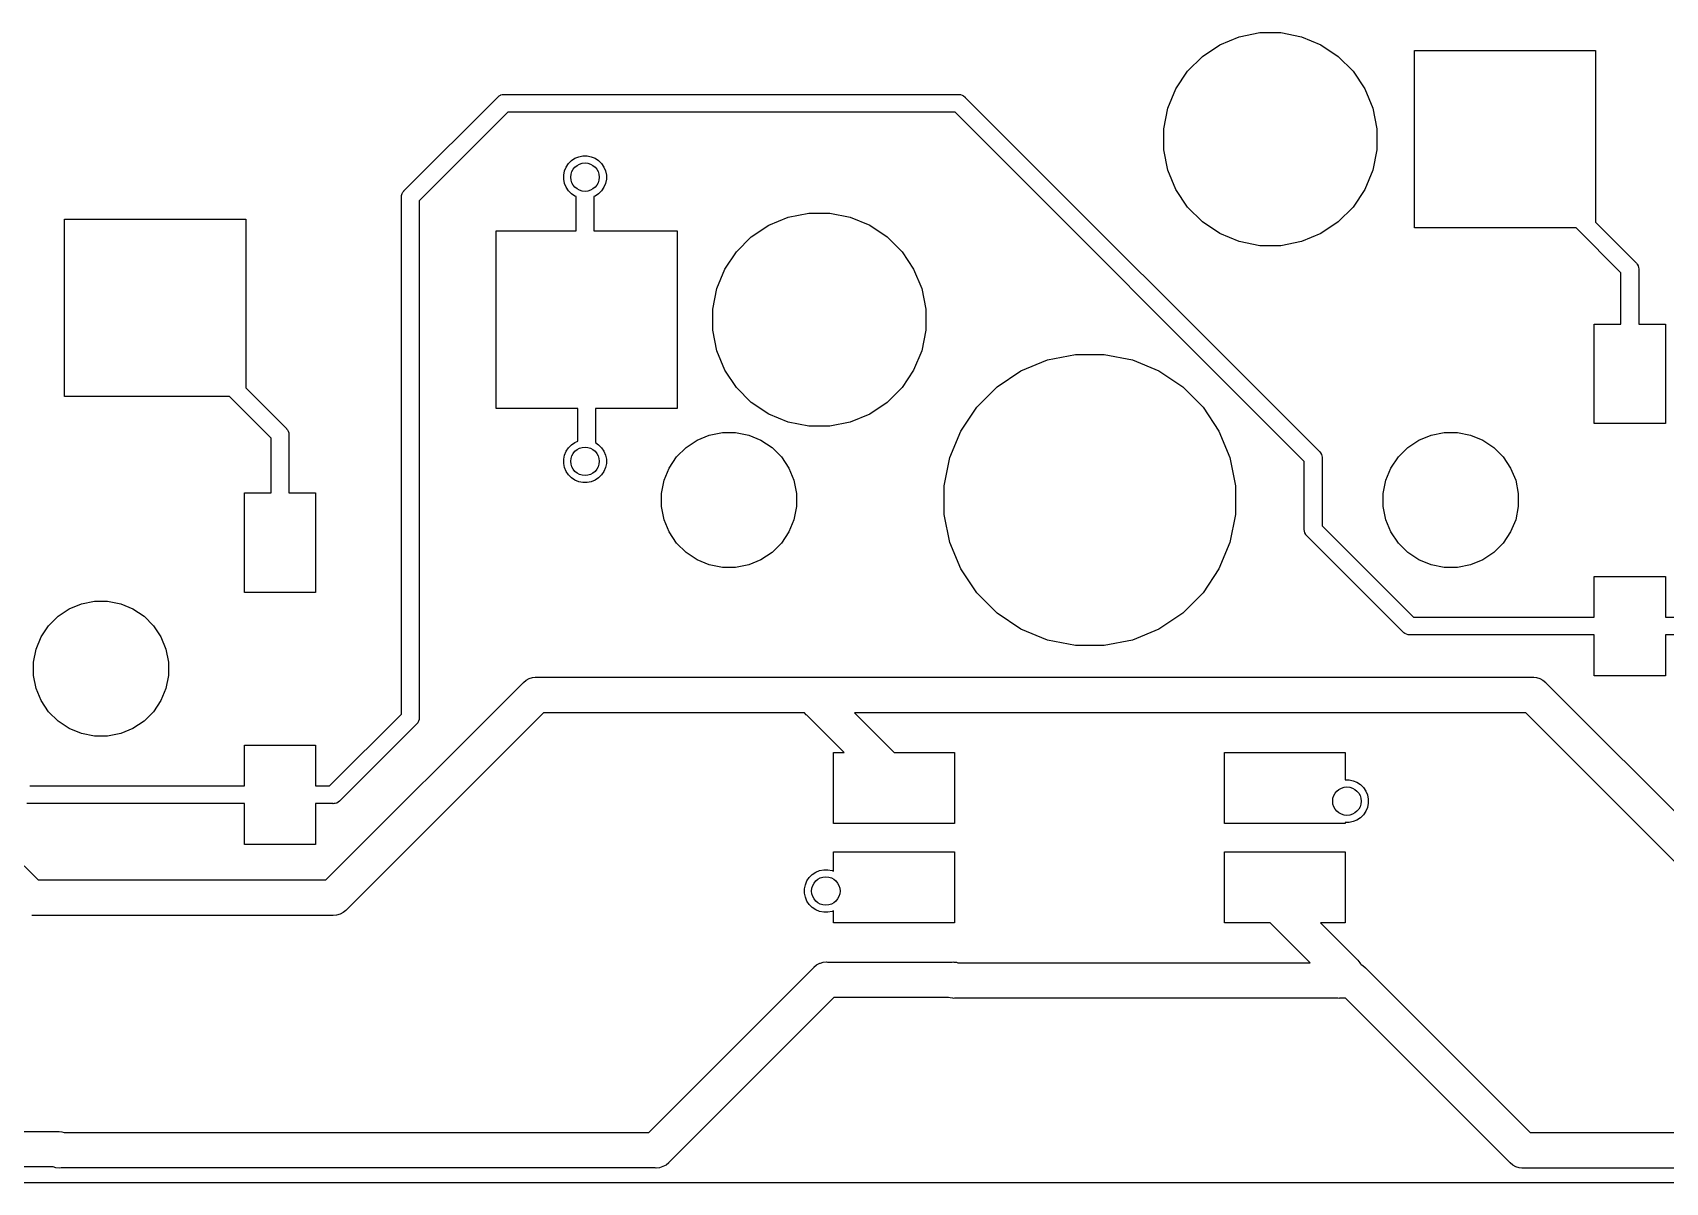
# Model space of a CAD drawing. Extents: x 0.5 to 11.2, y -4.1 to -0.9.
# Drawn here: x 8.06 to 8.965, y -2.254 to -1.617 of the extents above; entities that cross this region are included whole.
import ezdxf

# ---------------------------------------------------------------- set-up
doc = ezdxf.new("R2010")
doc.units = 0
doc.header["$MEASUREMENT"] = 0
doc.layers.add('BLACK', color=7, linetype='CONTINUOUS')

msp = doc.modelspace()

# ---------------------------------------------------------------- linework, layer by layer
at = {"layer": 'BLACK', "linetype": 'CONTINUOUS'}
for p, q in [((8.71827, -1.62365), (8.72901, -1.6192)), ((8.72901, -1.6192), (8.74042, -1.61693)), ((8.74042, -1.61693), (8.75206, -1.61693)), ((8.75206, -1.61693), (8.76347, -1.6192)), ((8.76347, -1.6192), (8.77421, -1.62365)), ((8.70859, -1.63011), (8.71827, -1.62365)), ((8.77421, -1.62365), (8.78389, -1.63011)), ((8.82604, -1.7252), (8.82604, -1.62677)), ((8.82604, -1.62677), (8.92644, -1.62677)), ((8.92644, -1.62677), (8.92644, -1.72206)), ((8.70037, -1.63834), (8.70859, -1.63011)), ((8.78389, -1.63011), (8.79211, -1.63834)), ((8.69391, -1.64801), (8.70037, -1.63834)), ((8.79211, -1.63834), (8.79857, -1.64801)), ((8.26628, -1.70442), (8.3179, -1.65279)), ((8.3179, -1.65279), (8.31806, -1.65261)), ((8.31806, -1.65261), (8.31825, -1.65245)), ((8.31825, -1.65245), (8.31881, -1.65199)), ((8.31881, -1.65199), (8.31966, -1.65153)), ((8.31966, -1.65153), (8.31981, -1.65149)), ((8.31981, -1.65149), (8.32059, -1.65125)), ((8.32059, -1.65125), (8.32131, -1.65118)), ((8.32131, -1.65118), (8.32156, -1.65116)), ((8.32131, -1.65118), (8.32131, -1.65118)), ((8.32156, -1.65116), (8.3218, -1.65118)), ((8.3218, -1.65118), (8.57328, -1.65118)), ((8.57328, -1.65118), (8.57352, -1.65116)), ((8.57352, -1.65116), (8.57376, -1.65118)), ((8.57376, -1.65118), (8.57377, -1.65118)), ((8.57377, -1.65118), (8.57449, -1.65125)), ((8.57449, -1.65125), (8.57542, -1.65153)), ((8.57542, -1.65153), (8.57627, -1.65199)), ((8.57627, -1.65199), (8.57702, -1.65261)), ((8.57702, -1.65261), (8.57717, -1.65279)), ((8.57717, -1.65279), (8.77329, -1.84891)), ((8.68945, -1.65876), (8.69391, -1.64801)), ((8.79857, -1.64801), (8.80303, -1.65876)), ((8.32359, -1.66102), (8.27451, -1.71011)), ((8.57149, -1.66102), (8.32359, -1.66102)), ((8.76506, -1.8546), (8.57149, -1.66102)), ((8.68719, -1.67017), (8.68945, -1.65876)), ((8.80303, -1.65876), (8.8053, -1.67017)), ((8.68719, -1.6818), (8.68719, -1.67017)), ((8.8053, -1.67017), (8.8053, -1.6818)), ((8.68945, -1.69321), (8.68719, -1.6818)), ((8.8053, -1.6818), (8.80303, -1.69321)), ((8.35508, -1.6936), (8.35597, -1.69145)), ((8.35597, -1.69145), (8.35726, -1.68952)), ((8.35726, -1.68952), (8.35891, -1.68787)), ((8.35891, -1.68787), (8.36084, -1.68658)), ((8.36084, -1.68658), (8.36299, -1.68569)), ((8.36299, -1.68569), (8.36527, -1.68524)), ((8.36527, -1.68524), (8.3676, -1.68524)), ((8.3676, -1.68524), (8.36988, -1.68569)), ((8.36988, -1.68569), (8.37203, -1.68658)), ((8.37203, -1.68658), (8.37397, -1.68787)), ((8.37397, -1.68787), (8.37561, -1.68952)), ((8.37561, -1.68952), (8.3769, -1.69145)), ((8.3769, -1.69145), (8.37779, -1.6936)), ((8.35463, -1.69588), (8.35508, -1.6936)), ((8.35463, -1.69821), (8.35463, -1.69588)), ((8.35508, -1.70049), (8.35463, -1.69821)), ((8.35597, -1.70264), (8.35508, -1.70049)), ((8.37779, -1.70049), (8.3769, -1.70264)), ((8.37779, -1.6936), (8.37825, -1.69588)), ((8.37825, -1.69821), (8.37779, -1.70049)), ((8.37825, -1.69588), (8.37825, -1.69821)), ((8.69391, -1.70396), (8.68945, -1.69321)), ((8.80303, -1.69321), (8.79857, -1.70396)), ((8.26464, -1.70807), (8.26474, -1.70711)), ((8.26467, -1.70831), (8.26464, -1.70807)), ((8.26467, -1.99469), (8.26467, -1.70831)), ((8.26474, -1.70711), (8.26502, -1.70618)), ((8.26502, -1.70618), (8.26547, -1.70532)), ((8.26547, -1.70532), (8.26594, -1.70476)), ((8.26594, -1.70476), (8.26609, -1.70457)), ((8.26594, -1.70476), (8.26594, -1.70476)), ((8.26609, -1.70457), (8.26628, -1.70442)), ((8.27451, -1.71011), (8.27451, -1.99649)), ((8.35726, -1.70458), (8.35597, -1.70264)), ((8.35891, -1.70622), (8.35726, -1.70458)), ((8.36084, -1.70751), (8.35891, -1.70622)), ((8.36152, -1.70779), (8.36084, -1.70751)), ((8.36152, -1.72677), (8.36152, -1.70779)), ((8.37203, -1.70751), (8.37136, -1.70779)), ((8.37136, -1.70779), (8.37136, -1.72677)), ((8.37397, -1.70622), (8.37203, -1.70751)), ((8.37561, -1.70458), (8.37397, -1.70622)), ((8.3769, -1.70264), (8.37561, -1.70458)), ((8.70037, -1.71363), (8.69391, -1.70396)), ((8.79857, -1.70396), (8.79211, -1.71363)), ((8.47901, -1.7192), (8.49042, -1.71693)), ((8.49042, -1.71693), (8.50206, -1.71693)), ((8.50206, -1.71693), (8.51347, -1.7192)), ((8.70859, -1.72186), (8.70037, -1.71363)), ((8.79211, -1.71363), (8.78389, -1.72186)), ((8.07801, -1.8187), (8.07801, -1.72028)), ((8.07801, -1.72028), (8.17841, -1.72028)), ((8.17841, -1.72028), (8.17841, -1.81379)), ((8.31711, -1.8252), (8.31711, -1.72677)), ((8.31711, -1.72677), (8.36152, -1.72677)), ((8.37136, -1.72677), (8.4175, -1.72677)), ((8.4175, -1.72677), (8.4175, -1.8252)), ((8.45859, -1.73011), (8.46827, -1.72365)), ((8.46827, -1.72365), (8.47901, -1.7192)), ((8.51347, -1.7192), (8.52421, -1.72365)), ((8.52421, -1.72365), (8.53389, -1.73011)), ((8.71827, -1.72832), (8.70859, -1.72186)), ((8.78389, -1.72186), (8.77421, -1.72832)), ((8.91566, -1.7252), (8.82604, -1.7252)), ((8.94053, -1.75007), (8.91566, -1.7252)), ((8.92644, -1.72206), (8.94876, -1.74438)), ((8.45037, -1.73834), (8.45859, -1.73011)), ((8.53389, -1.73011), (8.54211, -1.73834)), ((8.72901, -1.73277), (8.71827, -1.72832)), ((8.74042, -1.73504), (8.72901, -1.73277)), ((8.75206, -1.73504), (8.74042, -1.73504)), ((8.76347, -1.73277), (8.75206, -1.73504)), ((8.77421, -1.72832), (8.76347, -1.73277)), ((8.44391, -1.74801), (8.45037, -1.73834)), ((8.54211, -1.73834), (8.54857, -1.74801)), ((8.94876, -1.74438), (8.94895, -1.74453)), ((8.94895, -1.74453), (8.9491, -1.74472)), ((8.9491, -1.74472), (8.9491, -1.74472)), ((8.9491, -1.74472), (8.94941, -1.7451)), ((8.94941, -1.7451), (8.94956, -1.74528)), ((8.94956, -1.74528), (8.95002, -1.74614)), ((8.95002, -1.74614), (8.9503, -1.74707)), ((8.43945, -1.75876), (8.44391, -1.74801)), ((8.54857, -1.74801), (8.55303, -1.75876)), ((8.94053, -1.77854), (8.94053, -1.75007)), ((8.9503, -1.74707), (8.95037, -1.74779)), ((8.95037, -1.74779), (8.95037, -1.74779)), ((8.95037, -1.74779), (8.9504, -1.74803)), ((8.9504, -1.74803), (8.95037, -1.74827)), ((8.95037, -1.74827), (8.95037, -1.77854)), ((8.43719, -1.77017), (8.43945, -1.75876)), ((8.55303, -1.75876), (8.5553, -1.77017)), ((8.43719, -1.7818), (8.43719, -1.77017)), ((8.5553, -1.77017), (8.5553, -1.7818)), ((8.43945, -1.79321), (8.43719, -1.7818)), ((8.5553, -1.7818), (8.55303, -1.79321)), ((8.92577, -1.83366), (8.92577, -1.77854)), ((8.92577, -1.77854), (8.94053, -1.77854)), ((8.95037, -1.77854), (8.96514, -1.77854)), ((8.96514, -1.77854), (8.96514, -1.83366)), ((8.44391, -1.80396), (8.43945, -1.79321)), ((8.55303, -1.79321), (8.54857, -1.80396)), ((8.60801, -1.80446), (8.6227, -1.79838)), ((8.6227, -1.79838), (8.63829, -1.79528)), ((8.63829, -1.79528), (8.65419, -1.79528)), ((8.65419, -1.79528), (8.66978, -1.79838)), ((8.66978, -1.79838), (8.68447, -1.80446)), ((8.45037, -1.81363), (8.44391, -1.80396)), ((8.54857, -1.80396), (8.54211, -1.81363)), ((8.59479, -1.81329), (8.60801, -1.80446)), ((8.68447, -1.80446), (8.69769, -1.81329)), ((8.17841, -1.81379), (8.20073, -1.83611)), ((8.45859, -1.82186), (8.45037, -1.81363)), ((8.54211, -1.81363), (8.53389, -1.82186)), ((8.58355, -1.82454), (8.59479, -1.81329)), ((8.69769, -1.81329), (8.70893, -1.82454)), ((8.1694, -1.8187), (8.07801, -1.8187)), ((8.1925, -1.8418), (8.1694, -1.8187)), ((8.36238, -1.8252), (8.31711, -1.8252)), ((8.36238, -1.84342), (8.36238, -1.8252)), ((8.4175, -1.8252), (8.37222, -1.8252)), ((8.37222, -1.8252), (8.37222, -1.84419)), ((8.46827, -1.82832), (8.45859, -1.82186)), ((8.53389, -1.82186), (8.52421, -1.82832)), ((8.57472, -1.83775), (8.58355, -1.82454)), ((8.70893, -1.82454), (8.71776, -1.83775)), ((8.20073, -1.83611), (8.20092, -1.83627)), ((8.20092, -1.83627), (8.20107, -1.83645)), ((8.20107, -1.83645), (8.20107, -1.83645)), ((8.20107, -1.83645), (8.20142, -1.83688)), ((8.47901, -1.83277), (8.46827, -1.82832)), ((8.49042, -1.83504), (8.47901, -1.83277)), ((8.50206, -1.83504), (8.49042, -1.83504)), ((8.51347, -1.83277), (8.50206, -1.83504)), ((8.52421, -1.82832), (8.51347, -1.83277)), ((8.96514, -1.83366), (8.92577, -1.83366)), ((8.1925, -1.87205), (8.1925, -1.8418)), ((8.20142, -1.83688), (8.20153, -1.83702)), ((8.20153, -1.83702), (8.20199, -1.83787)), ((8.20199, -1.83787), (8.20227, -1.8388)), ((8.20227, -1.8388), (8.20234, -1.83952)), ((8.20234, -1.83952), (8.20234, -1.83952)), ((8.20234, -1.83952), (8.20237, -1.83976)), ((8.20237, -1.83976), (8.20234, -1.84)), ((8.20234, -1.84), (8.20234, -1.87205)), ((8.35726, -1.847), (8.35891, -1.84535)), ((8.35891, -1.84535), (8.36084, -1.84406)), ((8.36084, -1.84406), (8.36238, -1.84342)), ((8.37222, -1.84419), (8.37397, -1.84535)), ((8.37397, -1.84535), (8.37561, -1.847)), ((8.4224, -1.84693), (8.42852, -1.84284)), ((8.42852, -1.84284), (8.43533, -1.84002)), ((8.43533, -1.84002), (8.44256, -1.83858)), ((8.44256, -1.83858), (8.44992, -1.83858)), ((8.44992, -1.83858), (8.45715, -1.84002)), ((8.45715, -1.84002), (8.46396, -1.84284)), ((8.46396, -1.84284), (8.47008, -1.84693)), ((8.56863, -1.85244), (8.57472, -1.83775)), ((8.71776, -1.83775), (8.72385, -1.85244)), ((8.8224, -1.84693), (8.82852, -1.84284)), ((8.82852, -1.84284), (8.83533, -1.84002)), ((8.83533, -1.84002), (8.84256, -1.83858)), ((8.84256, -1.83858), (8.84992, -1.83858)), ((8.84992, -1.83858), (8.85715, -1.84002)), ((8.85715, -1.84002), (8.86396, -1.84284)), ((8.86396, -1.84284), (8.87008, -1.84693)), ((8.35463, -1.85336), (8.35508, -1.85108)), ((8.35463, -1.85569), (8.35463, -1.85336)), ((8.35508, -1.85108), (8.35597, -1.84893)), ((8.35597, -1.84893), (8.35726, -1.847)), ((8.37561, -1.847), (8.3769, -1.84893)), ((8.3769, -1.84893), (8.37779, -1.85108)), ((8.37779, -1.85108), (8.37825, -1.85336)), ((8.37825, -1.85336), (8.37825, -1.85569)), ((8.4131, -1.85827), (8.41719, -1.85214)), ((8.41719, -1.85214), (8.4224, -1.84693)), ((8.47008, -1.84693), (8.47529, -1.85214)), ((8.47529, -1.85214), (8.47939, -1.85827)), ((8.56553, -1.86804), (8.56863, -1.85244)), ((8.72385, -1.85244), (8.72695, -1.86804)), ((8.76506, -1.89208), (8.76506, -1.8546)), ((8.77329, -1.84891), (8.77348, -1.84906)), ((8.77348, -1.84906), (8.77363, -1.84925)), ((8.77363, -1.84925), (8.77409, -1.84981)), ((8.77409, -1.84981), (8.77411, -1.84985)), ((8.77411, -1.84985), (8.77455, -1.85067)), ((8.77455, -1.85067), (8.77483, -1.85159)), ((8.77483, -1.85159), (8.7749, -1.85232)), ((8.7749, -1.85232), (8.7749, -1.85232)), ((8.7749, -1.85232), (8.77493, -1.85256)), ((8.77493, -1.85256), (8.7749, -1.8528)), ((8.7749, -1.8528), (8.7749, -1.89028)), ((8.8131, -1.85827), (8.81719, -1.85214)), ((8.81719, -1.85214), (8.8224, -1.84693)), ((8.87008, -1.84693), (8.87529, -1.85214)), ((8.87529, -1.85214), (8.87938, -1.85827)), ((8.35508, -1.85797), (8.35463, -1.85569)), ((8.35597, -1.86012), (8.35508, -1.85797)), ((8.35726, -1.86206), (8.35597, -1.86012)), ((8.35891, -1.8637), (8.35726, -1.86206)), ((8.36084, -1.86499), (8.35891, -1.8637)), ((8.37397, -1.8637), (8.37203, -1.86499)), ((8.37561, -1.86206), (8.37397, -1.8637)), ((8.3769, -1.86012), (8.37561, -1.86206)), ((8.37779, -1.85797), (8.3769, -1.86012)), ((8.37825, -1.85569), (8.37779, -1.85797)), ((8.41028, -1.86507), (8.4131, -1.85827)), ((8.47939, -1.85827), (8.4822, -1.86507)), ((8.81028, -1.86507), (8.8131, -1.85827)), ((8.87938, -1.85827), (8.8822, -1.86507)), ((8.17774, -1.92717), (8.17774, -1.87205)), ((8.17774, -1.87205), (8.1925, -1.87205)), ((8.20234, -1.87205), (8.21711, -1.87205)), ((8.21711, -1.87205), (8.21711, -1.92717)), ((8.36299, -1.86588), (8.36084, -1.86499)), ((8.36527, -1.86634), (8.36299, -1.86588)), ((8.3676, -1.86634), (8.36527, -1.86634)), ((8.36988, -1.86588), (8.3676, -1.86634)), ((8.37203, -1.86499), (8.36988, -1.86588)), ((8.40884, -1.8723), (8.41028, -1.86507)), ((8.40884, -1.87967), (8.40884, -1.8723)), ((8.4822, -1.86507), (8.48364, -1.8723)), ((8.48364, -1.8723), (8.48364, -1.87967)), ((8.56553, -1.88393), (8.56553, -1.86804)), ((8.72695, -1.86804), (8.72695, -1.88393)), ((8.80884, -1.8723), (8.81028, -1.86507)), ((8.80884, -1.87967), (8.80884, -1.8723)), ((8.8822, -1.86507), (8.88364, -1.8723)), ((8.88364, -1.8723), (8.88364, -1.87967)), ((8.41028, -1.88689), (8.40884, -1.87967)), ((8.48364, -1.87967), (8.4822, -1.88689)), ((8.81028, -1.88689), (8.80884, -1.87967)), ((8.88364, -1.87967), (8.8822, -1.88689)), ((8.4131, -1.8937), (8.41028, -1.88689)), ((8.4822, -1.88689), (8.47939, -1.8937)), ((8.56863, -1.89953), (8.56553, -1.88393)), ((8.72695, -1.88393), (8.72385, -1.89953)), ((8.7749, -1.89028), (8.82556, -1.94094)), ((8.8131, -1.8937), (8.81028, -1.88689)), ((8.8822, -1.88689), (8.87938, -1.8937)), ((8.41719, -1.89983), (8.4131, -1.8937)), ((8.4224, -1.90504), (8.41719, -1.89983)), ((8.47529, -1.89983), (8.47008, -1.90504)), ((8.47939, -1.8937), (8.47529, -1.89983)), ((8.57472, -1.91421), (8.56863, -1.89953)), ((8.72385, -1.89953), (8.71776, -1.91421)), ((8.76504, -1.89232), (8.76506, -1.89208)), ((8.76513, -1.89329), (8.76504, -1.89232)), ((8.76541, -1.89422), (8.76513, -1.89329)), ((8.76587, -1.89507), (8.76541, -1.89422)), ((8.76597, -1.8952), (8.76587, -1.89507)), ((8.76648, -1.89582), (8.76597, -1.8952)), ((8.76667, -1.89597), (8.76648, -1.89582)), ((8.81987, -1.94918), (8.76667, -1.89597)), ((8.81719, -1.89983), (8.8131, -1.8937)), ((8.8224, -1.90504), (8.81719, -1.89983)), ((8.87529, -1.89983), (8.87008, -1.90504)), ((8.87938, -1.8937), (8.87529, -1.89983)), ((8.42852, -1.90913), (8.4224, -1.90504)), ((8.43533, -1.91195), (8.42852, -1.90913)), ((8.46396, -1.90913), (8.45715, -1.91195)), ((8.47008, -1.90504), (8.46396, -1.90913)), ((8.82852, -1.90913), (8.8224, -1.90504)), ((8.83533, -1.91195), (8.82852, -1.90913)), ((8.86396, -1.90913), (8.85715, -1.91195)), ((8.87008, -1.90504), (8.86396, -1.90913)), ((8.44256, -1.91339), (8.43533, -1.91195)), ((8.44992, -1.91339), (8.44256, -1.91339)), ((8.45715, -1.91195), (8.44992, -1.91339)), ((8.58355, -1.92743), (8.57472, -1.91421)), ((8.71776, -1.91421), (8.70893, -1.92743)), ((8.84256, -1.91339), (8.83533, -1.91195)), ((8.84992, -1.91339), (8.84256, -1.91339)), ((8.85715, -1.91195), (8.84992, -1.91339)), ((8.21711, -1.92717), (8.17774, -1.92717)), ((8.92577, -1.94094), (8.92577, -1.91831)), ((8.92577, -1.91831), (8.96514, -1.91831)), ((8.96514, -1.91831), (8.96514, -1.94094)), ((8.08049, -1.93634), (8.0873, -1.93352)), ((8.0873, -1.93352), (8.09452, -1.93209)), ((8.09452, -1.93209), (8.10189, -1.93209)), ((8.10189, -1.93209), (8.10912, -1.93352)), ((8.10912, -1.93352), (8.11592, -1.93634)), ((8.59479, -1.93867), (8.58355, -1.92743)), ((8.70893, -1.92743), (8.69769, -1.93867)), ((8.06916, -1.94565), (8.07437, -1.94044)), ((8.07437, -1.94044), (8.08049, -1.93634)), ((8.11592, -1.93634), (8.12205, -1.94044)), ((8.12205, -1.94044), (8.12726, -1.94565)), ((8.60801, -1.94751), (8.59479, -1.93867)), ((8.69769, -1.93867), (8.68447, -1.94751)), ((8.82556, -1.94094), (8.92577, -1.94094)), ((8.96514, -1.94094), (8.97294, -1.94094)), ((8.06224, -1.95858), (8.06506, -1.95177)), ((8.06506, -1.95177), (8.06916, -1.94565)), ((8.12726, -1.94565), (8.13135, -1.95177)), ((8.13135, -1.95177), (8.13417, -1.95858)), ((8.6227, -1.95359), (8.60801, -1.94751)), ((8.63829, -1.95669), (8.6227, -1.95359)), ((8.66978, -1.95359), (8.65419, -1.95669)), ((8.68447, -1.94751), (8.66978, -1.95359)), ((8.82003, -1.94936), (8.81987, -1.94918)), ((8.82021, -1.94952), (8.82003, -1.94936)), ((8.82068, -1.9499), (8.82021, -1.94952)), ((8.82021, -1.94952), (8.82021, -1.94952)), ((8.82078, -1.94998), (8.82068, -1.9499)), ((8.82163, -1.95043), (8.82078, -1.94998)), ((8.82256, -1.95072), (8.82163, -1.95043)), ((8.82328, -1.95079), (8.82256, -1.95072)), ((8.82352, -1.95081), (8.82328, -1.95079)), ((8.82328, -1.95079), (8.82328, -1.95079)), ((8.82376, -1.95079), (8.82352, -1.95081)), ((8.92577, -1.95079), (8.82376, -1.95079)), ((8.92577, -1.97343), (8.92577, -1.95079)), ((8.97474, -1.95079), (8.96514, -1.95079)), ((8.96514, -1.95079), (8.96514, -1.97343)), ((8.06081, -1.9658), (8.06224, -1.95858)), ((8.13417, -1.95858), (8.13561, -1.9658)), ((8.65419, -1.95669), (8.63829, -1.95669)), ((8.06081, -1.97317), (8.06081, -1.9658)), ((8.13561, -1.9658), (8.13561, -1.97317)), ((8.06224, -1.9804), (8.06081, -1.97317)), ((8.06506, -1.9872), (8.06224, -1.9804)), ((8.13417, -1.9804), (8.13135, -1.9872)), ((8.13561, -1.97317), (8.13417, -1.9804)), ((8.22279, -2.08661), (8.33197, -1.97744)), ((8.33197, -1.97744), (8.33228, -1.97706)), ((8.33228, -1.97706), (8.33378, -1.97583)), ((8.33378, -1.97583), (8.33549, -1.97492)), ((8.33549, -1.97492), (8.33734, -1.97435)), ((8.33734, -1.97435), (8.33879, -1.97421)), ((8.33879, -1.97421), (8.33927, -1.97416)), ((8.33879, -1.97421), (8.33879, -1.97421)), ((8.33927, -1.97416), (8.33976, -1.97421)), ((8.33976, -1.97421), (8.49548, -1.97421)), ((8.49548, -1.97421), (8.49596, -1.97416)), ((8.49596, -1.97416), (8.49645, -1.97421)), ((8.49645, -1.97421), (8.89135, -1.97421)), ((8.89135, -1.97421), (8.89183, -1.97416)), ((8.89183, -1.97416), (8.89231, -1.97421)), ((8.89231, -1.97421), (8.89376, -1.97435)), ((8.89376, -1.97435), (8.89562, -1.97492)), ((8.89562, -1.97492), (8.89732, -1.97583)), ((8.89732, -1.97583), (8.89882, -1.97706)), ((8.89882, -1.97706), (8.89913, -1.97744)), ((8.89913, -1.97744), (8.98941, -2.06772)), ((8.96514, -1.97343), (8.92577, -1.97343)), ((8.06916, -1.99333), (8.06506, -1.9872)), ((8.13135, -1.9872), (8.12726, -1.99333)), ((8.07437, -1.99854), (8.06916, -1.99333)), ((8.08049, -2.00263), (8.07437, -1.99854)), ((8.12205, -1.99854), (8.11592, -2.00263)), ((8.12726, -1.99333), (8.12205, -1.99854)), ((8.22491, -2.03445), (8.26467, -1.99469)), ((8.34335, -1.9939), (8.23417, -2.10307)), ((8.2737, -1.99948), (8.27324, -2.00004)), ((8.2738, -1.99928), (8.2737, -1.99948)), ((8.27416, -1.99862), (8.2738, -1.99928)), ((8.27444, -1.9977), (8.27416, -1.99862)), ((8.27451, -1.99697), (8.27444, -1.9977)), ((8.27451, -1.99649), (8.27453, -1.99673)), ((8.27453, -1.99673), (8.27451, -1.99697)), ((8.27451, -1.99697), (8.27451, -1.99697)), ((8.48808, -1.9939), (8.34335, -1.9939)), ((8.48897, -1.99499), (8.48808, -1.9939)), ((8.48935, -1.99529), (8.48897, -1.99499)), ((8.51, -2.01594), (8.48935, -1.99529)), ((8.88775, -1.9939), (8.51579, -1.9939)), ((8.51579, -1.9939), (8.53784, -2.01594)), ((8.97803, -2.08418), (8.88775, -1.9939)), ((8.0873, -2.00545), (8.08049, -2.00263)), ((8.09452, -2.00689), (8.0873, -2.00545)), ((8.10189, -2.00689), (8.09452, -2.00689)), ((8.10912, -2.00545), (8.10189, -2.00689)), ((8.11592, -2.00263), (8.10912, -2.00545)), ((8.2729, -2.00038), (8.2306, -2.04268)), ((8.27308, -2.00023), (8.2729, -2.00038)), ((8.27324, -2.00004), (8.27308, -2.00023)), ((8.27324, -2.00004), (8.27324, -2.00004)), ((8.17774, -2.03445), (8.17774, -2.01181)), ((8.17774, -2.01181), (8.21711, -2.01181)), ((8.21711, -2.01181), (8.21711, -2.03445)), ((8.50423, -2.05531), (8.50423, -2.01594)), ((8.50423, -2.01594), (8.51, -2.01594)), ((8.53784, -2.01594), (8.57116, -2.01594)), ((8.57116, -2.01594), (8.57116, -2.05531)), ((8.72077, -2.05531), (8.72077, -2.01594)), ((8.72077, -2.01594), (8.7877, -2.01594)), ((8.7877, -2.01594), (8.7877, -2.03112)), ((8.05883, -2.03445), (8.17774, -2.03445)), ((8.21711, -2.03445), (8.22491, -2.03445)), ((8.7877, -2.03112), (8.78983, -2.03112)), ((8.78983, -2.03112), (8.79211, -2.03157)), ((8.79211, -2.03157), (8.79426, -2.03246)), ((8.79426, -2.03246), (8.7962, -2.03375)), ((8.7962, -2.03375), (8.79784, -2.0354)), ((8.79784, -2.0354), (8.79913, -2.03733)), ((8.17774, -2.04429), (8.05703, -2.04429)), ((8.17774, -2.06693), (8.17774, -2.04429)), ((8.22671, -2.04429), (8.21711, -2.04429)), ((8.21711, -2.04429), (8.21711, -2.06693)), ((8.22695, -2.04432), (8.22671, -2.04429)), ((8.22719, -2.04429), (8.22695, -2.04432)), ((8.22791, -2.04422), (8.22719, -2.04429)), ((8.22719, -2.04429), (8.22719, -2.04429)), ((8.22884, -2.04394), (8.22791, -2.04422)), ((8.2297, -2.04348), (8.22884, -2.04394)), ((8.23045, -2.04287), (8.2297, -2.04348)), ((8.2306, -2.04268), (8.23045, -2.04287)), ((8.79913, -2.03733), (8.80003, -2.03948)), ((8.80003, -2.03948), (8.80048, -2.04176)), ((8.80048, -2.04409), (8.80003, -2.04637)), ((8.80048, -2.04176), (8.80048, -2.04409)), ((8.79426, -2.05339), (8.79211, -2.05428)), ((8.7962, -2.0521), (8.79426, -2.05339)), ((8.79784, -2.05046), (8.7962, -2.0521)), ((8.79913, -2.04852), (8.79784, -2.05046)), ((8.80003, -2.04637), (8.79913, -2.04852)), ((8.57116, -2.05531), (8.50423, -2.05531)), ((8.7877, -2.05531), (8.72077, -2.05531)), ((8.78983, -2.05474), (8.7877, -2.05474)), ((8.7877, -2.05474), (8.7877, -2.05531)), ((8.79211, -2.05428), (8.78983, -2.05474)), ((8.04775, -2.07094), (8.06343, -2.08661)), ((8.21711, -2.06693), (8.17774, -2.06693)), ((8.50423, -2.08173), (8.50423, -2.07106)), ((8.50423, -2.07106), (8.57116, -2.07106)), ((8.57116, -2.07106), (8.57116, -2.11043)), ((8.72077, -2.11043), (8.72077, -2.07106)), ((8.72077, -2.07106), (8.7877, -2.07106)), ((8.7877, -2.07106), (8.7877, -2.11043)), ((8.49646, -2.08136), (8.49874, -2.08091)), ((8.49874, -2.08091), (8.50106, -2.08091)), ((8.50106, -2.08091), (8.50335, -2.08136)), ((8.06343, -2.08661), (8.22279, -2.08661)), ((8.48809, -2.09155), (8.48854, -2.08927)), ((8.48854, -2.08927), (8.48943, -2.08712)), ((8.48943, -2.08712), (8.49073, -2.08519)), ((8.49073, -2.08519), (8.49237, -2.08354)), ((8.49237, -2.08354), (8.49431, -2.08225)), ((8.49431, -2.08225), (8.49646, -2.08136)), ((8.50335, -2.08136), (8.50423, -2.08173)), ((8.48809, -2.09388), (8.48809, -2.09155)), ((8.48854, -2.09616), (8.48809, -2.09388)), ((8.48943, -2.09831), (8.48854, -2.09616)), ((8.49073, -2.10025), (8.48943, -2.09831)), ((8.22639, -2.1063), (8.05983, -2.1063)), ((8.22687, -2.10635), (8.22639, -2.1063)), ((8.2288, -2.10616), (8.22687, -2.10635)), ((8.23065, -2.10559), (8.2288, -2.10616)), ((8.23236, -2.10468), (8.23065, -2.10559)), ((8.23386, -2.10345), (8.23236, -2.10468)), ((8.23417, -2.10307), (8.23386, -2.10345)), ((8.49237, -2.10189), (8.49073, -2.10025)), ((8.49431, -2.10318), (8.49237, -2.10189)), ((8.49646, -2.10407), (8.49431, -2.10318)), ((8.49874, -2.10453), (8.49646, -2.10407)), ((8.50106, -2.10453), (8.49874, -2.10453)), ((8.50335, -2.10407), (8.50106, -2.10453)), ((8.50423, -2.10371), (8.50335, -2.10407)), ((8.50423, -2.11043), (8.50423, -2.10371)), ((8.57116, -2.11043), (8.50423, -2.11043)), ((8.74622, -2.11043), (8.72077, -2.11043)), ((8.76827, -2.13248), (8.74622, -2.11043)), ((8.7877, -2.11043), (8.77406, -2.11043)), ((8.77406, -2.11043), (8.79431, -2.13069)), ((8.40177, -2.22653), (8.49299, -2.13531)), ((8.49299, -2.13531), (8.4933, -2.13494)), ((8.4933, -2.13494), (8.4948, -2.13371)), ((8.4948, -2.13371), (8.49651, -2.13279)), ((8.49651, -2.13279), (8.49697, -2.13265)), ((8.49697, -2.13265), (8.49837, -2.13223)), ((8.49837, -2.13223), (8.5003, -2.13204)), ((8.5003, -2.13204), (8.50078, -2.13209)), ((8.50078, -2.13209), (8.56984, -2.13209)), ((8.56984, -2.13209), (8.57032, -2.13204)), ((8.57032, -2.13204), (8.57081, -2.13209)), ((8.57081, -2.13209), (8.57225, -2.13223)), ((8.57225, -2.13223), (8.57308, -2.13248)), ((8.57308, -2.13248), (8.76827, -2.13248)), ((8.79431, -2.13069), (8.79469, -2.131)), ((8.79469, -2.131), (8.79592, -2.1325)), ((8.79592, -2.1325), (8.79627, -2.13315)), ((8.79627, -2.13315), (8.79648, -2.13354)), ((8.79648, -2.13354), (8.79752, -2.1341)), ((8.79752, -2.1341), (8.79902, -2.13533)), ((8.79902, -2.13533), (8.79933, -2.13571)), ((8.79933, -2.13571), (8.8902, -2.22657)), ((8.50437, -2.15177), (8.41315, -2.24299)), ((8.56796, -2.15177), (8.50437, -2.15177)), ((8.56879, -2.15202), (8.56796, -2.15177)), ((8.57024, -2.15217), (8.56879, -2.15202)), ((8.57072, -2.15221), (8.57024, -2.15217)), ((8.57024, -2.15217), (8.57024, -2.15217)), ((8.5712, -2.15217), (8.57072, -2.15221)), ((8.78367, -2.15217), (8.5712, -2.15217)), ((8.78415, -2.15221), (8.78367, -2.15217)), ((8.78464, -2.15217), (8.78415, -2.15221)), ((8.78795, -2.15217), (8.78464, -2.15217)), ((8.87882, -2.24304), (8.78795, -2.15217)), ((8.05496, -2.22598), (8.07403, -2.22598)), ((8.07403, -2.22598), (8.07451, -2.22594)), ((8.07451, -2.22594), (8.07499, -2.22598)), ((8.07499, -2.22598), (8.07644, -2.22613)), ((8.07644, -2.22613), (8.07777, -2.22653)), ((8.07777, -2.22653), (8.40177, -2.22653)), ((8.8902, -2.22657), (9.5367, -2.22657)), ((8.41285, -2.24337), (8.41135, -2.2446)), ((8.41315, -2.24299), (8.41285, -2.24337)), ((8.87913, -2.24341), (8.87882, -2.24304)), ((8.88063, -2.24464), (8.87913, -2.24341)), ((8.07169, -2.24567), (8.05137, -2.24567)), ((8.07317, -2.24612), (8.07169, -2.24567)), ((8.0751, -2.24631), (8.07317, -2.24612)), ((8.07603, -2.24622), (8.0751, -2.24631)), ((8.40537, -2.24622), (8.07603, -2.24622)), ((8.40585, -2.24626), (8.40537, -2.24622)), ((8.40778, -2.24607), (8.40585, -2.24626)), ((8.40964, -2.24551), (8.40778, -2.24607)), ((8.41135, -2.2446), (8.40964, -2.24551)), ((8.88234, -2.24555), (8.88063, -2.24464)), ((8.88419, -2.24612), (8.88234, -2.24555)), ((8.88564, -2.24626), (8.88419, -2.24612)), ((8.88612, -2.24631), (8.88564, -2.24626)), ((8.88564, -2.24626), (8.88564, -2.24626)), ((8.88661, -2.24626), (8.88612, -2.24631)), ((9.55638, -2.24626), (8.88661, -2.24626)), ((7.7595, -2.25421), (9.5506, -2.25421))]:
    msp.add_line(p, q, dxfattribs=at)
at = {"layer": 'BLACK'}
for centre in [(8.36644, -1.69705), (8.36644, -1.85453), (8.78867, -2.04293), (8.4999, -2.09272)]:
    msp.add_circle(centre, 0.007874, dxfattribs=at)

doc.saveas('drawing.dxf')
